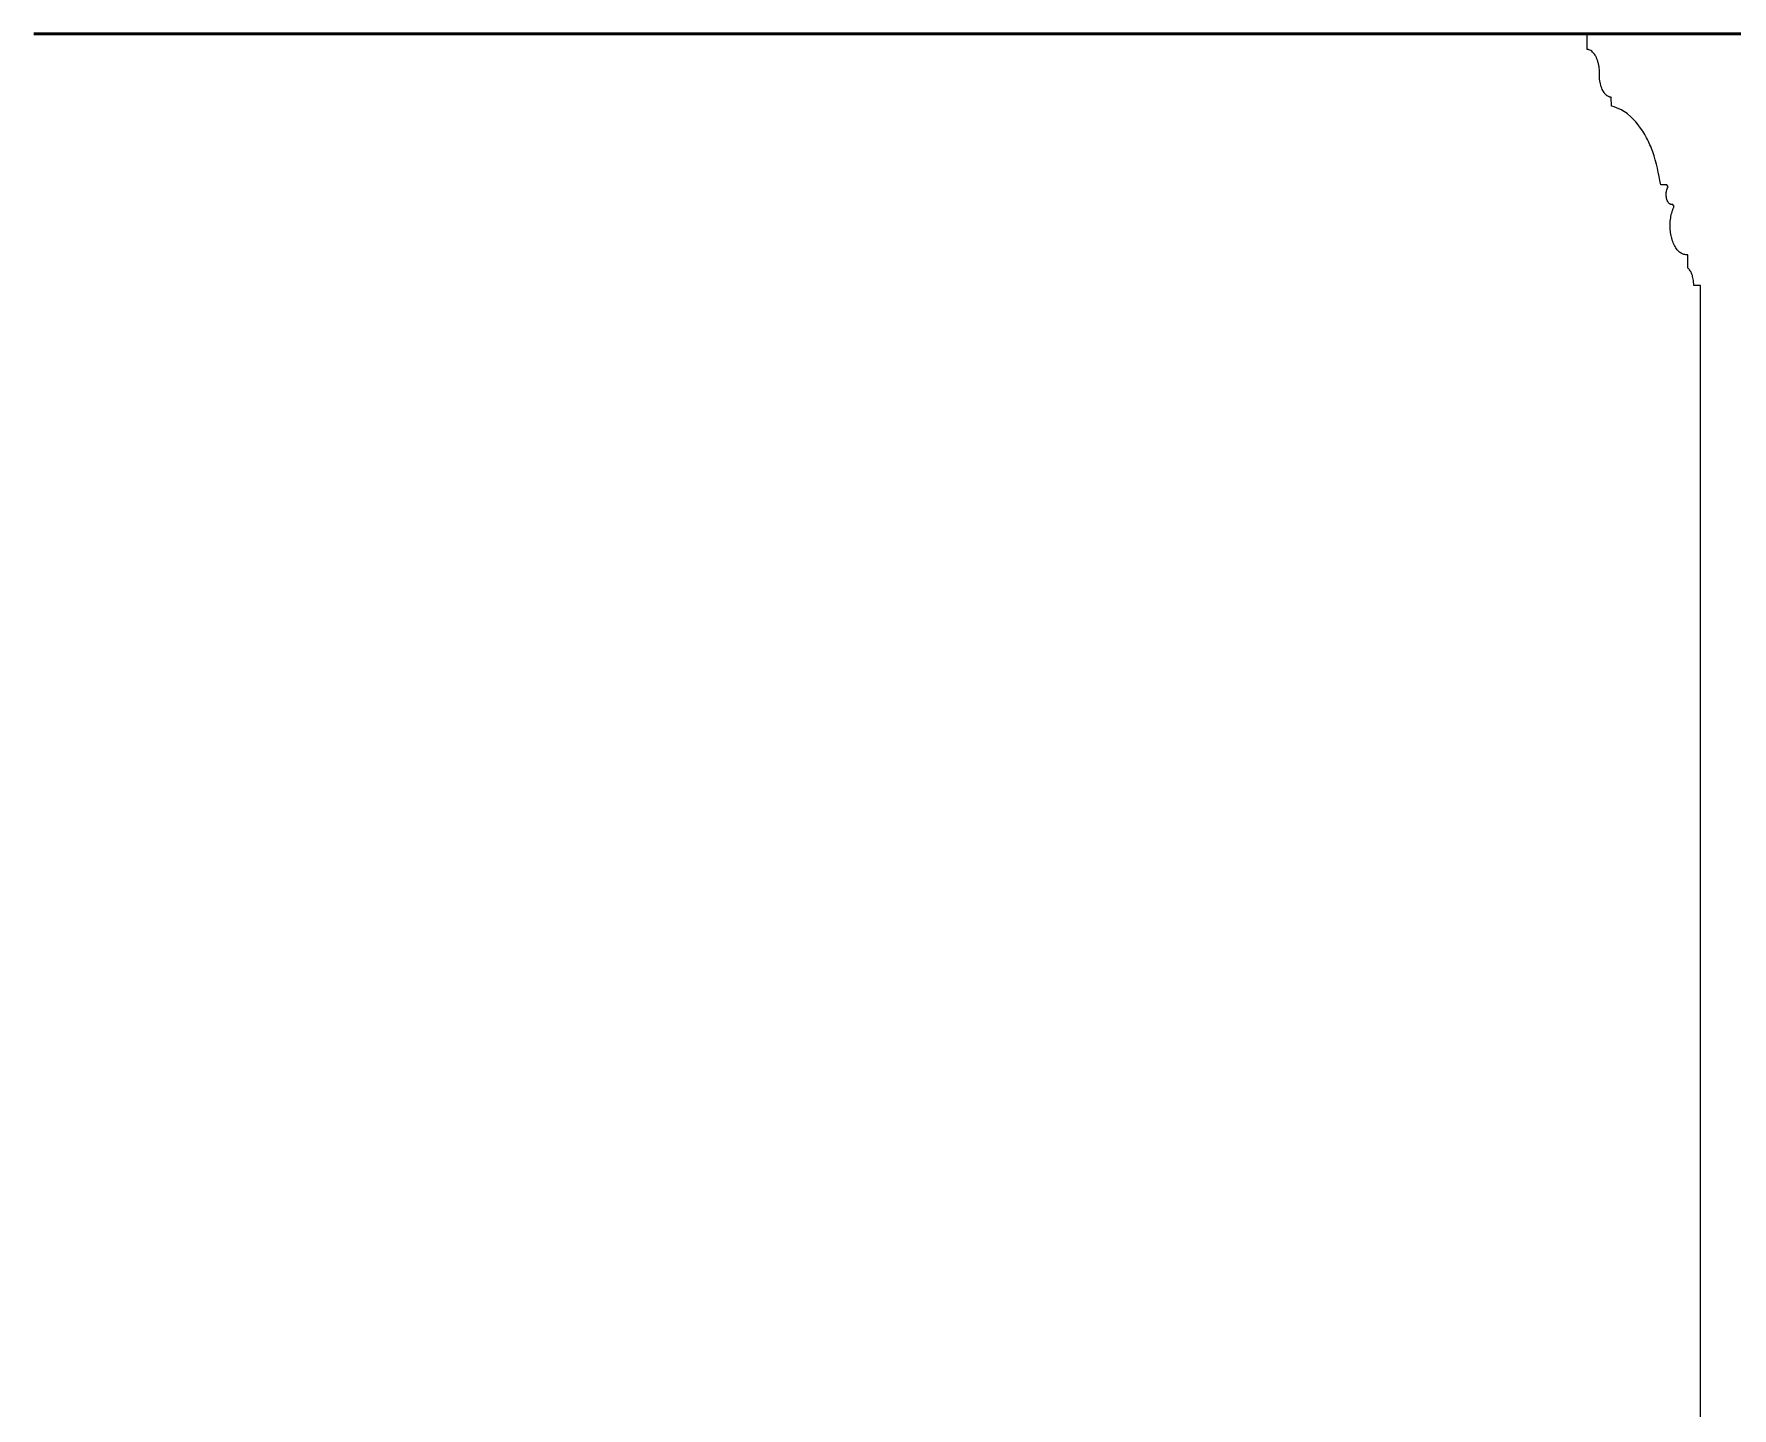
# Model space of a CAD drawing. Header units: millimetres. Extents: x 174511 to 265775, y -1918 to 26385.
# Drawn here: x 243937 to 245729, y 3370 to 4821 of the extents above; entities that cross this region are included whole.
import ezdxf

# ---------------------------------------------------------------- set-up
doc = ezdxf.new("R2010")
doc.units = ezdxf.units.MM
doc.layers.add('_ACM-A-ELVE-MEDM', color=3, linetype='Continuous', lineweight=25)
doc.layers.add('_ACM-A-ELVE-THIK', color=5, linetype='Continuous', lineweight=50)

# ---------------------------------------------------------------- blocks, each defined once
blk = doc.blocks.new('*U36')
for points in [[(120, 3550), (120, 3533.8)], [(94.1, 3473.9), (94.3, 3483.1)], [(34.4, 3388.5), (35.7, 3390.8), (42.2, 3390.8)], [(13.7, 3303.1), (13.7, 3316.9)]]:
    blk.add_lwpolyline(points)
for points in [[(28, 3367.7), (29.2, 3370, -3.820271)], [(14, 235.9), (14, 241.1), (12, 244.5, 0.210461), (9.8, 252.3, -0.257124), (7, 260), (0, 260), (0, 3284.6), (7.2, 3284.6)]]:
    blk.add_lwpolyline(points, format="xyb")
for points in [[(106.8, 3506.2), (106.8, 3508), (106.8, 3509.9), (107.2, 3515.3), (107.9, 3518.8), (108.9, 3522.1), (110.1, 3525.1), (111.5, 3527.7), (114.1, 3530.9), (116, 3532.4), (117.9, 3533.4), (119, 3533.7), (120, 3533.8)], [(94.3, 3483.1), (95.3, 3483.2), (97.2, 3483.8), (99.9, 3485.7), (102, 3488.2), (104.4, 3492.7), (106.2, 3499.1), (106.7, 3502.6), (106.8, 3506.2)], [(42.2, 3390.8), (50.5, 3425.4), (57, 3440.2), (77.1, 3465.5), (83.7, 3469.9), (94.1, 3473.9)], [(29.2, 3370), (30, 3369.8), (30.7, 3369.8), (31.5, 3370), (32.2, 3370.3), (32.9, 3370.8), (33.5, 3371.4), (34.7, 3373.1), (35.6, 3375.2), (36.2, 3377.6), (36.4, 3380.2), (36.3, 3382.8), (36.1, 3384.1), (35.4, 3386.5), (34.4, 3388.5)], [(13.7, 3316.9), (15.6, 3316.9), (17.6, 3317.2), (21.3, 3319), (24.7, 3322.2), (26.3, 3324.3), (28.9, 3329.4), (29.9, 3332.3), (30.8, 3335.4), (31.5, 3338.6), (31.9, 3341.9), (32.2, 3345.4), (32, 3352.3), (31.6, 3355.7), (31, 3358.9), (30.2, 3362), (29.2, 3365), (28, 3367.7)], [(7.2, 3284.6), (7.8, 3291.2), (8.5, 3294.1), (9.6, 3297.3), (11.6, 3300.8), (13.7, 3303.1)]]:
    blk.add_spline(points, degree=3)

msp = doc.modelspace()

# ---------------------------------------------------------------- linework, layer by layer
at = {"layer": '_ACM-A-ELVE-THIK', "elevation": 0}
msp.add_lwpolyline([(245746.1, 4820.7), (243936.6, 4820.7)], dxfattribs=at)

# ---------------------------------------------------------------- block references
at = {"layer": '_ACM-A-ELVE-MEDM', "xscale": -1}
msp.add_blockref('*U36', (245696.1, 1270.7, 0), dxfattribs=at)

doc.saveas('drawing.dxf')
